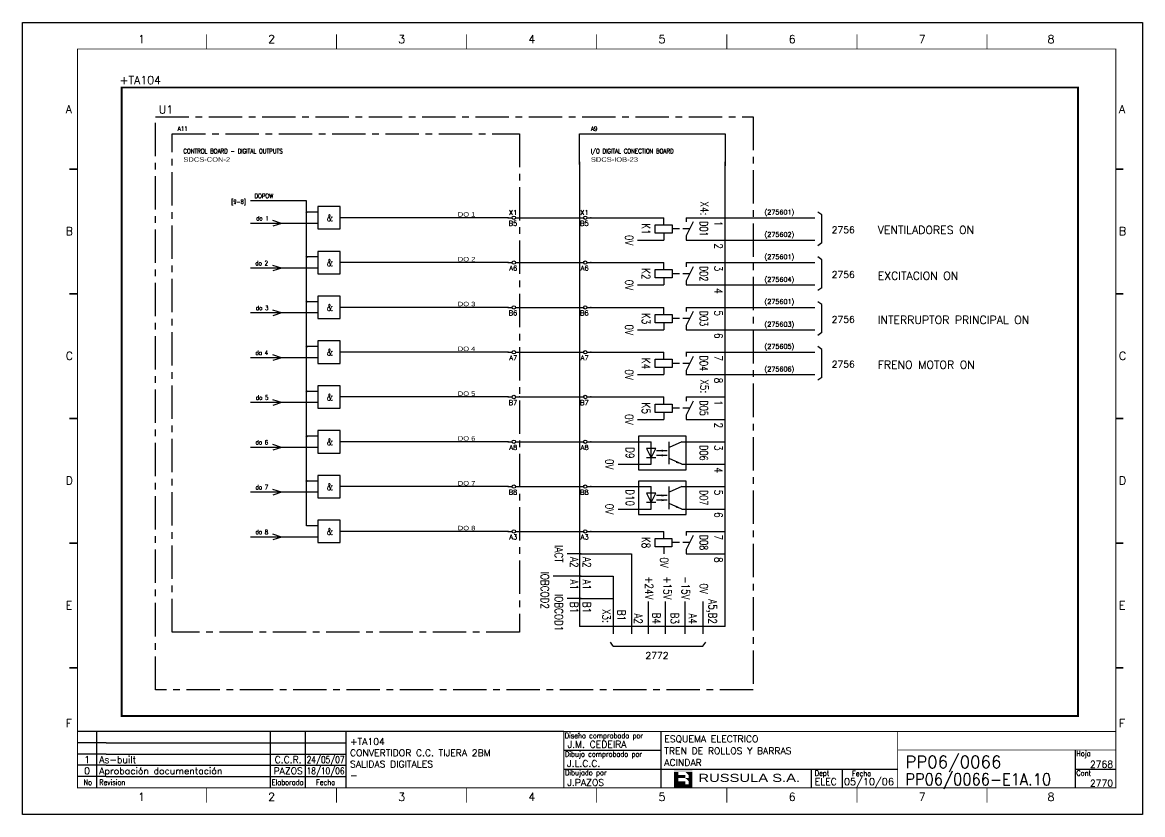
# Model space of a CAD drawing. Extents: x -25 to 1044, y -25744 to 292.
# Drawn here: x 457.7 to 877.7, y -22733.7 to -22436.7 of the extents above; entities that cross this region are included whole.
import ezdxf
from ezdxf.enums import TextEntityAlignment as Align

# ---------------------------------------------------------------- set-up
doc = ezdxf.new("R2010")
doc.units = 0
doc.header["$LTSCALE"] = 10
doc.header["$MEASUREMENT"] = 0
for name, pattern in [('CENTER', [2, 1.25, -0.25, 0.25, -0.25]), ('DASHDOT', [1, 0.5, -0.25, 0, -0.25]), ('HIDDEN', [0.375, 0.25, -0.125])]:
    doc.linetypes.add(name, pattern=pattern)
doc.layers.get('0').update_dxf_attribs({"linetype": 'CONTINUOUS'})
for name, color, linetype in [('1', 7, 'CONTINUOUS'), ('10', 5, 'CONTINUOUS'), ('2', 7, 'CONTINUOUS'), ('25', 3, 'CONTINUOUS'), ('25KT', 4, 'HIDDEN'), ('25PK', 4, 'CENTER'), ('35', 2, 'CONTINUOUS'), ('8', 1, 'CONTINUOUS'), ('9', 6, 'CONTINUOUS'), ('DIBUJO', 7, 'CONTINUOUS'), ('NODE', 7, 'CONTINUOUS')]:
    doc.layers.add(name, color=color, linetype=linetype)
doc.styles.add('ABBSTYLE', font='ROMANS.SHX', dxfattribs={"width": 0.8})
doc.styles.add('HELV', font='HELVBLD.SHX', dxfattribs={"width": 1.2})
doc.styles.add('HELVETICA', font='HELV.SHX')
doc.styles.add('LABEL', font='SIMPLEX', dxfattribs={"width": 0.8, "height": 4})
doc.styles.add('ROMANS', font='romans')
doc.styles.get("Standard").update_dxf_attribs({"font": 'simplex'})

# ---------------------------------------------------------------- blocks, each defined once
blk = doc.blocks.new('NOD', base_point=(237.5, 170))
at = {"layer": 'NODE'}
blk.add_point((237.5, 170), dxfattribs=at)
blk = doc.blocks.new('$$PLR12C')
for p, q in [((-2.5, 0), (-0.75, 0)), ((0.75, 0), (2.5, 0))]:
    blk.add_line(p, q)
at = {"layer": '2'}
blk.add_circle((0, 0), 0.75, dxfattribs=at)
for p in [(-2.5, 0), (2.5, 0)]:
    blk.add_blockref('NOD', p, dxfattribs=at)
at = {"layer": '8'}
blk.add_attdef('*A', text='', height=2.15, dxfattribs=at).set_placement((1.5, -3.575), align=Align.RIGHT)
at = {"layer": '9'}
blk.add_attdef('ID', text='', height=2.15, dxfattribs=at).set_placement((1.5, 1.25), align=Align.RIGHT)
blk = doc.blocks.new('newcajec')
at = {"layer": '1'}
for p, q in [((179.4, 20.85), (0.13, 20.85)), ((7, 20.85), (7, 0)), ((71, 20.85), (71, 0)), ((84, 20.85), (84, 0.09)), ((99, 20.85), (99, 0)), ((215.2, 20.8), (215.2, 0)), ((10.6, 16.64), (0, 16.64)), ((10.6, 16.64), (99, 16.64)), ((184.64, 20.18), (184.81, 20.01)), ((184.81, 20.01), (185.18, 20.25)), ((10.6, 12.48), (0, 12.48)), ((10.6, 12.48), (99, 12.48)), ((179.4, 13.87), (215.2, 13.87)), ((368, 14.06), (368, 0)), ((10.6, 8.32), (0, 8.32)), ((10.6, 8.32), (99, 8.32)), ((10.6, 4.16), (0, 4.16)), ((10.6, 4.16), (99, 4.16)), ((179.4, 6.93), (267.63, 6.93)), ((267.63, 6.93), (302.5, 6.93)), ((270.63, 6.91), (270.63, 0)), ((282.07, 6.93), (282.07, 0)), ((368, 6.93), (383, 6.93))]:
    blk.add_line(p, q, dxfattribs=at)
for points in [[(47.5, 272.5, 0.3, 0.3, 0), (47.5, 277.91, 0.3, 0.3, 0)], [(95.5, 272.5, 0.3, 0.3, 0), (95.5, 277.91, 0.3, 0.3, 0)], [(143.5, 272.5, 0.3, 0.3, 0), (143.5, 277.91, 0.3, 0.3, 0)], [(191.5, 272.5, 0.3, 0.3, 0), (191.5, 277.91, 0.3, 0.3, 0)], [(239.5, 272.5, 0.3, 0.3, 0), (239.5, 277.91, 0.3, 0.3, 0)], [(287.5, 272.5, 0.3, 0.3, 0), (287.5, 277.91, 0.3, 0.3, 0)], [(335.5, 272.5, 0.3, 0.3, 0), (335.5, 277.91, 0.3, 0.3, 0)], [(-2.99, 228.23, 0.6, 0.6, 0), (-0.18, 228.23, 0.6, 0.6, 0)], [(383.01, 228.23, 0.6, 0.6, 0), (385.82, 228.23, 0.6, 0.6, 0)], [(-2.99, 182.23, 0.6, 0.6, 0), (-0.18, 182.23, 0.6, 0.6, 0)], [(383.01, 182.23, 0.6, 0.6, 0), (385.82, 182.23, 0.6, 0.6, 0)], [(-2.99, 136.23, 0.6, 0.6, 0), (-0.18, 136.23, 0.6, 0.6, 0)], [(383.01, 136.23, 0.6, 0.6, 0), (385.82, 136.23, 0.6, 0.6, 0)], [(-2.99, 90.23, 0.6, 0.6, 0), (-0.18, 90.23, 0.6, 0.6, 0)], [(383.01, 90.23, 0.6, 0.6, 0), (385.82, 90.23, 0.6, 0.6, 0)], [(-2.99, 44.23, 0.6, 0.6, 0), (-0.18, 44.23, 0.6, 0.6, 0)], [(383.01, 44.23, 0.6, 0.6, 0), (385.82, 44.23, 0.6, 0.6, 0)], [(383, 20.8, 0.3, 0.3, 0), (179.4, 20.8, 0.3, 0.3, 0), (179.4, 0, 0.3, 0.3, 0)], [(302.5, 20.8, 0.3, 0.3, 0), (302.5, 0, 0.3, 0.3, 0)], [(302.5, 14, 0.3, 0.3, 0), (383, 14, 0.3, 0.3, 0)], [(47.5, -5.5, 0.3, 0.3, 0), (47.5, -0.09, 0.3, 0.3, 0)], [(95.5, -5.5, 0.3, 0.3, 0), (95.5, -0.09, 0.3, 0.3, 0)], [(143.5, -5.5, 0.3, 0.3, 0), (143.5, -0.09, 0.3, 0.3, 0)], [(191.5, -5.5, 0.3, 0.3, 0), (191.5, -0.09, 0.3, 0.3, 0)], [(239.5, -5.5, 0.3, 0.3, 0), (239.5, -0.09, 0.3, 0.3, 0)], [(287.5, -5.5, 0.3, 0.3, 0), (287.5, -0.09, 0.3, 0.3, 0)], [(335.5, -5.5, 0.3, 0.3, 0), (335.5, -0.09, 0.3, 0.3, 0)]]:
    blk.add_lwpolyline(points, format="xyseb", dxfattribs=at)
at = {"layer": '1', "const_width": 0.3}
blk.add_lwpolyline([(0, 0), (0, 272.5), (383, 272.5), (383, 0)], close=True, dxfattribs=at)
at = {"layer": '2', "color": 14}
for p, q in [((221.42, 4.69), (221.42, 5.81)), ((221.42, 2.47), (221.42, 3.58))]:
    blk.add_line(p, q, dxfattribs=at)
for points in [[(220.05, 5.81), (220.05, 6.92), (226.74, 5.81), (226.74, 6.92)], [(221.42, 2.47), (220.05, 2.47), (221.42, 5.81), (220.05, 5.81)], [(221.42, 4.69), (224.25, 4.69), (221.42, 3.58), (224.25, 3.58)], [(224.25, 5.81), (225.37, 5.81), (225.37, 4.69)], [(225.37, 5.81), (226.74, 5.81), (225.37, 1.35), (226.74, 1.35)], [(224.25, 0.24), (224.25, 2.47), (220.05, 0.24), (220.05, 2.47)], [(224.25, 3.58), (225.37, 3.58), (225.37, 2.47)], [(226.74, 1.35), (226.74, 0.24), (224.25, 1.35), (224.25, 0.24)]]:
    blk.add_solid(points, dxfattribs=at)
at = {"layer": '1', "style": 'ROMANS'}
for s, p in [('1', (22.29, 274.68)), ('2', (70.29, 274.68)), ('3', (118.29, 274.68)), ('4', (166.29, 274.68)), ('5', (214.29, 274.68)), ('6', (262.29, 274.68)), ('7', (310.29, 274.68)), ('8', (357.79, 274.68)), ('A', (-4.37, 248.84)), ('A', (384.13, 248.84)), ('B', (-4.37, 203.84)), ('B', (384.13, 203.84)), ('C', (-4.37, 157.84)), ('C', (384.13, 157.84)), ('D', (-4.37, 111.84)), ('D', (384.13, 111.84)), ('E', (-4.37, 65.84)), ('E', (384.13, 65.84)), ('F', (-4.37, 22.34)), ('F', (384.13, 22.34)), ('1', (22.29, -4.82)), ('2', (70.29, -4.82)), ('3', (118.29, -4.82)), ('4', (166.29, -4.82)), ('5', (214.29, -4.82)), ('6', (262.29, -4.82)), ('7', (310.29, -4.82)), ('8', (357.79, -4.82))]:
    blk.add_text(s, height=3, dxfattribs=at).set_placement(p)
at = {"layer": '1', "style": 'LABEL', "width": 0.8}
for s, p in [('Diseno comprobado por', (179.73, 18.27)), ('Dibujo comprobado por', (179.81, 11.47)), ('Hoja', (368.38, 11.66)), ('Dibujado por', (179.83, 4.64)), ('Fecha', (285.71, 4.3)), ('Cont', (368.43, 4.46)), ('No', (2.23, 1.05)), ('Revision', (8, 1.05))]:
    blk.add_text(s, height=2, dxfattribs=at).set_placement(p)
for s, p in [('Dept', (274.61, 4.44)), ('Elaborado', (77.5, 1.05)), ('Fecha', (91.5, 1.05))]:
    blk.add_text(s, height=2, dxfattribs=at).set_placement(p, align=Align.CENTER)
at = {"layer": '10', "style": 'ROMANS'}
for tag, p in [('REV41', (3.5, 18.74)), ('REV43', (77.7, 18.74)), ('REV31', (3.5, 14.58)), ('REV33', (77.7, 14.58)), ('REV21', (3.5, 10.42)), ('REV23', (77.7, 10.42)), ('REV11', (3.5, 6.27)), ('REV13', (77.7, 6.27))]:
    blk.add_attdef(tag, text='', height=2.5, dxfattribs=at).set_placement(p, align=Align.MIDDLE)
for tag, p, height in [('REV42', (8, 17.49), 2.5), ('SHEETNAME1', (100.5, 15.83), 2.5), ('DESIGNCHECK', (180.74, 14.83), 2.5), ('DOCUMENTTYPE', (216.43, 16.8), 2.5), ('NOTA', (305.32, 15.8), 3), ('REV32', (8, 13.33), 2.5), ('SHEETNAME2', (100.5, 11.67), 2.5), ('OBJECT', (216.43, 12.4), 2.5), ('REV22', (8, 9.17), 2.5), ('SHEETNAME3', (100.5, 7.51), 2.5), ('DRAWINGCHECK', (180.53, 7.71), 2.5), ('CUSTOMER', (216.43, 8.08), 2.5), ('ORDER', (305.32, 7.3), 4.5), ('REV12', (8, 5.01), 2.5), ('SHEETNAME4', (100.5, 3.35), 2.5), ('DOCUMENT_ID', (305.32, 0.93), 4.4), ('USER', (180.63, 0.71), 2.5), ('DEPARTMENT', (271.93, 1.05), 2.5)]:
    blk.add_attdef(tag, p, '', height=height, dxfattribs=at)
for tag, width, p, p2 in [('REV44', 1.221199, (84.53, 17.49), (98.48, 17.49)), ('REV34', 1.221199, (84.53, 13.33), (98.48, 13.33)), ('REV24', 1.221199, (84.53, 9.17), (98.48, 9.17)), ('REV14', 1.221199, (84.53, 5.01), (98.48, 5.01)), ('CREATED2', 7.039915, (282.71, 1.05), (301.14, 1.05))]:
    blk.add_attdef(tag, text='', height=2.5, dxfattribs=dict(at, width=width)).set_placement(p, p2, align=Align.FIT)
for tag, p in [('SHEET', (382, 7.43)), ('NEXTSHEET', (382, 0.5))]:
    blk.add_attdef(tag, text='', height=2.5, dxfattribs=at).set_placement(p, align=Align.RIGHT)
at = {"layer": 'DIBUJO', "color": 14, "style": 'HELVETICA', "width": 1.3}
blk.add_text('RUSSULA S.A.', height=3, dxfattribs=at).set_placement((229, 2.19))

msp = doc.modelspace()

# ---------------------------------------------------------------- linework, layer by layer
at = {"layer": '2', "color": 3}
for p, q in [((666.61, -22478.42), (721.21, -22478.42)), ((666.61, -22489.97), (666.61, -22478.42)), ((721.21, -22478.42), (721.21, -22490.5)), ((670.81, -22509.92), (698.11, -22509.92)), ((670.81, -22526.72), (698.11, -22526.72)), ((670.81, -22543.52), (698.11, -22543.52)), ((670.81, -22560.32), (698.11, -22560.32)), ((670.81, -22577.12), (698.11, -22577.12)), ((670.28, -22593.92), (693.38, -22593.92)), ((670.81, -22610.72), (693.38, -22610.72)), ((670.28, -22627.52), (698.11, -22627.52)), ((686.03, -22635.92), (686.03, -22665.85)), ((679.21, -22644.32), (679.21, -22665.85)), ((692.33, -22653.77), (692.33, -22665.85)), ((698.63, -22653.77), (698.63, -22665.85)), ((705.98, -22653.77), (705.98, -22665.85)), ((712.81, -22653.77), (712.81, -22665.85))]:
    msp.add_line(p, q, dxfattribs=at)
at = {"layer": '2', "color": 7}
for p, q in [((564.23, -22503.62), (543.23, -22503.62)), ((564.23, -22507.82), (564.23, -22503.62)), ((568.43, -22505.72), (568.43, -22514.12)), ((576.83, -22505.72), (568.43, -22505.72)), ((576.83, -22514.12), (576.83, -22505.72)), ((564.23, -22524.62), (564.23, -22507.82)), ((568.43, -22507.82), (564.23, -22507.82)), ((602.03, -22509.92), (576.83, -22509.92)), ((639.83, -22509.92), (602.03, -22509.92)), ((644.03, -22509.92), (666.61, -22509.92)), ((568.43, -22512.02), (543.23, -22512.02)), ((568.43, -22514.12), (576.83, -22514.12)), ((568.43, -22522.52), (568.43, -22530.92)), ((576.83, -22522.52), (568.43, -22522.52)), ((576.83, -22530.92), (576.83, -22522.52)), ((564.23, -22541.42), (564.23, -22524.62)), ((568.43, -22524.62), (564.23, -22524.62)), ((602.03, -22526.72), (576.83, -22526.72)), ((639.83, -22526.72), (602.03, -22526.72)), ((644.03, -22526.72), (666.61, -22526.72)), ((568.43, -22528.82), (543.23, -22528.82)), ((568.43, -22530.92), (576.83, -22530.92)), ((568.43, -22539.32), (568.43, -22547.72)), ((576.83, -22539.32), (568.43, -22539.32)), ((576.83, -22547.72), (576.83, -22539.32)), ((564.23, -22558.22), (564.23, -22541.42)), ((568.43, -22541.42), (564.23, -22541.42)), ((602.03, -22543.52), (576.83, -22543.52)), ((639.83, -22543.52), (602.03, -22543.52)), ((644.03, -22543.52), (666.61, -22543.52)), ((568.43, -22545.62), (543.23, -22545.62)), ((568.43, -22547.72), (576.83, -22547.72)), ((568.43, -22556.12), (568.43, -22564.52)), ((576.83, -22556.12), (568.43, -22556.12)), ((576.83, -22564.52), (576.83, -22556.12)), ((564.23, -22575.02), (564.23, -22558.22)), ((568.43, -22558.22), (564.23, -22558.22)), ((602.03, -22560.32), (576.83, -22560.32)), ((639.83, -22560.32), (602.03, -22560.32)), ((644.03, -22560.32), (666.61, -22560.32)), ((568.43, -22562.42), (543.23, -22562.42)), ((568.43, -22564.52), (576.83, -22564.52)), ((568.43, -22572.92), (568.43, -22581.32)), ((576.83, -22572.92), (568.43, -22572.92)), ((576.83, -22581.32), (576.83, -22572.92)), ((564.23, -22591.82), (564.23, -22575.02)), ((568.43, -22575.02), (564.23, -22575.02)), ((602.03, -22577.12), (576.83, -22577.12)), ((639.83, -22577.12), (602.03, -22577.12)), ((644.03, -22577.12), (667.66, -22577.12)), ((568.43, -22579.22), (543.23, -22579.22)), ((568.43, -22581.32), (576.83, -22581.32)), ((568.43, -22589.72), (568.43, -22598.12)), ((576.83, -22589.72), (568.43, -22589.72)), ((576.83, -22598.12), (576.83, -22589.72)), ((564.23, -22608.62), (564.23, -22591.82)), ((568.43, -22591.82), (564.23, -22591.82)), ((602.03, -22593.92), (576.83, -22593.92)), ((639.83, -22593.92), (602.03, -22593.92)), ((644.03, -22593.92), (666.61, -22593.92)), ((568.43, -22596.02), (543.23, -22596.02)), ((568.43, -22598.12), (576.83, -22598.12)), ((568.43, -22606.52), (568.43, -22614.92)), ((576.83, -22606.52), (568.43, -22606.52)), ((576.83, -22614.92), (576.83, -22606.52)), ((564.23, -22625.42), (564.23, -22608.62)), ((568.43, -22608.62), (564.23, -22608.62)), ((602.03, -22610.72), (576.83, -22610.72)), ((639.83, -22610.72), (602.03, -22610.72)), ((644.03, -22610.72), (667.13, -22610.72)), ((568.43, -22612.82), (543.23, -22612.82)), ((568.43, -22614.92), (576.83, -22614.92)), ((568.43, -22623.32), (568.43, -22631.72)), ((576.83, -22623.32), (568.43, -22623.32)), ((576.83, -22631.72), (576.83, -22623.32)), ((568.43, -22625.42), (564.23, -22625.42)), ((602.03, -22627.52), (576.83, -22627.52)), ((639.83, -22627.52), (602.03, -22627.52)), ((614.63, -22627.52), (602.03, -22627.52)), ((644.03, -22627.52), (666.61, -22627.52)), ((568.43, -22629.62), (543.23, -22629.62)), ((568.43, -22631.72), (576.83, -22631.72))]:
    msp.add_line(p, q, dxfattribs=at)
at = {"layer": '2', "color": 3, "linetype": 'DASHDOT'}
msp.add_lwpolyline([(494.93, -22461.1, 0.706, 0.706, 0), (853.45, -22461.1, 0.706, 0.706, 0), (853.45, -22696.72, 0.706, 0.706, 0), (494.93, -22696.72, 0.706, 0.706, 0), (494.93, -22461.1, 0.706, 0.706, 0)], format="xyseb", dxfattribs=at)
at = {"layer": '2', "color": 7}
for points in [[(564.02, -22507.82, 0.42, 0.42, 1), (564.44, -22507.82, 0.42, 0.42, 1)], [(564.02, -22524.62, 0.42, 0.42, 1), (564.44, -22524.62, 0.42, 0.42, 1)], [(564.02, -22541.42, 0.42, 0.42, 1), (564.44, -22541.42, 0.42, 0.42, 1)], [(564.02, -22558.22, 0.42, 0.42, 1), (564.44, -22558.22, 0.42, 0.42, 1)], [(564.02, -22575.02, 0.42, 0.42, 1), (564.44, -22575.02, 0.42, 0.42, 1)], [(564.02, -22591.82, 0.42, 0.42, 1), (564.44, -22591.82, 0.42, 0.42, 1)], [(564.02, -22608.62, 0.42, 0.42, 1), (564.44, -22608.62, 0.42, 0.42, 1)]]:
    msp.add_lwpolyline(points, format="xyseb", close=True, dxfattribs=at)
at = {"layer": '25'}
for p, q in [((666.61, -22488.92), (666.61, -22663.22)), ((721.21, -22663.22), (721.21, -22488.92)), ((698.11, -22512.55), (698.11, -22509.92)), ((706.51, -22509.92), (721.21, -22509.92)), ((706.51, -22509.92), (706.51, -22511.5)), ((709.13, -22511.5), (706.51, -22516.75)), ((757.43, -22508.87), (755.86, -22507.82)), ((757.43, -22519.37), (757.43, -22508.87)), ((694.96, -22512.55), (701.26, -22512.55)), ((694.96, -22515.7), (694.96, -22512.55)), ((701.26, -22515.7), (694.96, -22515.7)), ((698.11, -22515.7), (698.11, -22518.32)), ((701.26, -22512.55), (701.26, -22515.7)), ((688.32, -22518.32), (698.11, -22518.32)), ((706.51, -22516.75), (706.51, -22518.32)), ((706.51, -22518.32), (721.13, -22518.32)), ((757.43, -22519.37), (755.86, -22520.42)), ((698.11, -22529.35), (698.11, -22526.72)), ((706.51, -22526.72), (721.21, -22526.72)), ((706.51, -22526.72), (706.51, -22528.3)), ((709.13, -22528.3), (706.51, -22533.55)), ((757.43, -22525.67), (755.86, -22524.62)), ((757.43, -22536.17), (757.43, -22525.67)), ((694.96, -22532.5), (694.96, -22529.35)), ((694.96, -22529.35), (701.26, -22529.35)), ((701.26, -22532.5), (694.96, -22532.5)), ((698.11, -22532.5), (698.11, -22535.12)), ((701.26, -22529.35), (701.26, -22532.5)), ((688.32, -22535.12), (698.11, -22535.12)), ((706.51, -22533.55), (706.51, -22535.12)), ((706.51, -22535.12), (721.13, -22535.12)), ((757.43, -22536.17), (755.86, -22537.22)), ((698.11, -22546.15), (698.11, -22543.52)), ((706.51, -22543.52), (721.21, -22543.52)), ((706.51, -22543.52), (706.51, -22545.1)), ((709.13, -22545.1), (706.51, -22550.35)), ((757.43, -22542.47), (755.86, -22541.42)), ((757.43, -22552.97), (757.43, -22542.47)), ((694.96, -22546.15), (701.26, -22546.15)), ((694.96, -22549.3), (694.96, -22546.15)), ((701.26, -22549.3), (694.96, -22549.3)), ((698.11, -22549.3), (698.11, -22551.92)), ((701.26, -22546.15), (701.26, -22549.3)), ((688.32, -22551.92), (698.11, -22551.92)), ((706.51, -22550.35), (706.51, -22551.92)), ((706.51, -22551.92), (721.13, -22551.92)), ((757.43, -22552.97), (755.86, -22554.02)), ((698.11, -22562.95), (698.11, -22560.32)), ((706.43, -22560.32), (721.21, -22560.32)), ((706.51, -22560.32), (706.51, -22561.9)), ((709.13, -22561.9), (706.51, -22567.15)), ((757.43, -22559.27), (755.86, -22558.22)), ((757.43, -22569.77), (757.43, -22559.27)), ((694.96, -22566.1), (694.96, -22562.95)), ((694.96, -22562.95), (701.26, -22562.95)), ((701.26, -22566.1), (694.96, -22566.1)), ((698.11, -22566.1), (698.11, -22568.72)), ((701.26, -22562.95), (701.26, -22566.1)), ((688.32, -22568.72), (698.11, -22568.72)), ((706.43, -22568.72), (721.13, -22568.72)), ((706.51, -22567.15), (706.51, -22568.72)), ((757.43, -22569.77), (755.86, -22570.82)), ((698.11, -22579.75), (698.11, -22577.12)), ((706.51, -22577.12), (721.21, -22577.12)), ((706.51, -22577.12), (706.51, -22578.7)), ((709.13, -22578.7), (706.51, -22583.95)), ((694.96, -22579.75), (701.26, -22579.75)), ((694.96, -22582.9), (694.96, -22579.75)), ((701.26, -22582.9), (694.96, -22582.9)), ((698.11, -22582.9), (698.11, -22585.52)), ((701.26, -22579.75), (701.26, -22582.9)), ((688.32, -22585.52), (698.11, -22585.52)), ((706.51, -22583.95), (706.51, -22585.52)), ((706.51, -22585.52), (721.13, -22585.52)), ((706.51, -22591.82), (688.66, -22591.82)), ((688.66, -22591.82), (688.66, -22604.42)), ((693.38, -22602.32), (693.38, -22593.92)), ((700.14, -22602.32), (700.14, -22593.92)), ((704.93, -22593.92), (700.21, -22596.02)), ((704.93, -22593.92), (721.21, -22593.92)), ((706.51, -22604.42), (706.51, -22591.82)), ((691.63, -22596.37), (693.38, -22599.87)), ((695.13, -22596.37), (691.63, -22596.37)), ((695.13, -22599.87), (691.63, -22599.87)), ((693.38, -22599.87), (695.13, -22596.37)), ((699.4, -22597.25), (695.39, -22597.25)), ((699.4, -22599), (695.39, -22599)), ((681.04, -22602.32), (693.38, -22602.32)), ((704.93, -22602.32), (700.21, -22600.22)), ((704.93, -22602.32), (721.21, -22602.32)), ((688.66, -22604.42), (706.51, -22604.42)), ((706.51, -22608.62), (688.66, -22608.62)), ((688.66, -22608.62), (688.66, -22621.22)), ((693.38, -22619.12), (693.38, -22610.72)), ((700.14, -22619.12), (700.14, -22610.72)), ((704.93, -22610.72), (700.21, -22612.82)), ((704.93, -22610.72), (721.21, -22610.72)), ((706.51, -22621.22), (706.51, -22608.62)), ((691.63, -22613.17), (693.38, -22616.67)), ((695.13, -22613.17), (691.63, -22613.17)), ((695.13, -22616.67), (691.63, -22616.67)), ((693.38, -22616.67), (695.13, -22613.17)), ((699.4, -22614.05), (695.39, -22614.05)), ((699.4, -22615.8), (695.39, -22615.8)), ((681.04, -22619.12), (693.38, -22619.12)), ((704.93, -22619.12), (700.21, -22617.02)), ((704.93, -22619.12), (721.21, -22619.12)), ((688.66, -22621.22), (706.51, -22621.22)), ((698.11, -22630.15), (698.11, -22627.52)), ((706.51, -22627.52), (721.21, -22627.52)), ((706.51, -22627.52), (706.51, -22629.1)), ((709.13, -22629.1), (706.51, -22634.35)), ((694.96, -22633.3), (694.96, -22630.15)), ((694.96, -22630.15), (701.18, -22630.15)), ((701.18, -22633.3), (694.96, -22633.3)), ((698.11, -22633.3), (698.11, -22635.92)), ((701.18, -22630.15), (701.18, -22633.3)), ((667.13, -22635.92), (661.88, -22635.92)), ((666.61, -22635.92), (686.03, -22635.92)), ((706.51, -22634.35), (706.51, -22635.92)), ((706.51, -22635.92), (721.13, -22635.92)), ((667.13, -22644.32), (656.63, -22644.32)), ((666.61, -22644.32), (679.21, -22644.32)), ((667.13, -22652.72), (661.88, -22652.72)), ((666.61, -22652.72), (679.21, -22652.72)), ((721.21, -22663.22), (666.61, -22663.22)), ((679.21, -22670.57), (678.16, -22669)), ((679.21, -22670.57), (712.81, -22670.57)), ((712.81, -22670.57), (713.86, -22669))]:
    msp.add_line(p, q, dxfattribs=at)
for points in [[(697.37, -22597.64), (697.37, -22596.86), (699.4, -22597.25)], [(697.37, -22598.61), (697.37, -22599.39), (699.4, -22599)], [(702.63, -22601.79), (702.92, -22601.07), (704.93, -22602.32)], [(697.37, -22614.44), (697.37, -22613.66), (699.4, -22614.05)], [(697.37, -22615.41), (697.37, -22616.19), (699.4, -22615.8)], [(702.63, -22618.59), (702.92, -22617.87), (704.93, -22619.12)]]:
    msp.add_solid(points, dxfattribs=at)
at = {"layer": '25KT'}
for p, q in [((707.82, -22514.12), (701.26, -22514.12)), ((707.82, -22530.92), (701.26, -22530.92)), ((707.82, -22547.72), (701.26, -22547.72)), ((707.82, -22564.52), (701.26, -22564.52)), ((707.82, -22581.32), (701.26, -22581.32)), ((707.82, -22631.72), (701.18, -22631.72))]:
    msp.add_line(p, q, dxfattribs=at)
at = {"layer": '25PK'}
for p, q in [((507.53, -22472.12), (731.71, -22472.12)), ((507.53, -22686.85), (507.53, -22472.12)), ((731.71, -22472.12), (731.71, -22686.85)), ((513.83, -22665.32), (513.83, -22478.42)), ((513.83, -22478.42), (644.03, -22478.42)), ((644.03, -22478.42), (644.03, -22665.32)), ((644.03, -22665.32), (513.83, -22665.32)), ((731.71, -22686.85), (507.53, -22686.85))]:
    msp.add_line(p, q, dxfattribs=at)
at = {"layer": '35'}
for p, q in [((554.78, -22512.02), (551.63, -22510.97)), ((721.21, -22509.92), (754.81, -22509.92)), ((554.78, -22512.02), (551.63, -22513.07)), ((721.21, -22518.32), (754.81, -22518.32)), ((554.78, -22528.82), (551.63, -22527.77)), ((721.21, -22526.72), (754.81, -22526.72)), ((554.78, -22528.82), (551.63, -22529.87)), ((721.21, -22535.12), (754.81, -22535.12)), ((554.78, -22545.62), (551.63, -22544.57)), ((721.21, -22543.52), (754.81, -22543.52)), ((554.78, -22545.62), (551.63, -22546.67)), ((721.21, -22551.92), (754.81, -22551.92)), ((554.78, -22562.42), (551.63, -22561.37)), ((721.21, -22560.32), (754.81, -22560.32)), ((554.78, -22562.42), (551.63, -22563.47)), ((721.21, -22568.72), (754.81, -22568.72)), ((554.78, -22579.22), (551.63, -22578.17)), ((554.78, -22579.22), (551.63, -22580.27)), ((554.78, -22596.02), (551.63, -22594.97)), ((554.78, -22596.02), (551.63, -22597.07)), ((554.78, -22612.82), (551.63, -22611.77)), ((554.78, -22612.82), (551.63, -22613.87)), ((554.78, -22629.62), (551.63, -22628.57)), ((554.78, -22629.62), (551.63, -22630.67))]:
    msp.add_line(p, q, dxfattribs=at)
at = {"layer": 'DIBUJO'}
msp.add_lwpolyline([(457.67, -22436.68), (877.67, -22436.68), (877.67, -22733.68), (457.67, -22733.68), (457.67, -22436.68)], dxfattribs=at)

# ---------------------------------------------------------------- block references
at = {"layer": '2', "color": 7}
ref = msp.add_blockref('newcajec', (478.35, -22723.66), dxfattribs=dict(at, xscale=1.016442892079965, yscale=1.016442892079965, zscale=1.016442892079965))
ref.add_attrib('REV24', '24/05/07', dxfattribs={"layer": '10', "height": 2.541, "style": 'ROMANS', "width": 0.728168}).set_placement((564.26, -22714.34), (578.45, -22714.34), align=Align.FIT)
ref.add_attrib('SHEETNAME3', 'SALIDAS DIGITALES', (580.5, -22716.03), dxfattribs={"layer": '10', "height": 2.5411, "style": 'ROMANS'})
ref.add_attrib('SHEETNAME2', 'CONVERTIDOR C.C. TIJERA 2BM', (580.5, -22711.8), dxfattribs={"layer": '10', "height": 2.5411, "style": 'ROMANS'})
ref.add_attrib('SHEETNAME1', '+TA104', (580.5, -22707.58), dxfattribs={"layer": '10', "height": 2.541, "style": 'ROMANS'})
ref.add_attrib('USER', 'J.PAZOS', (661.95, -22722.94), dxfattribs={"layer": '10', "height": 2.541, "style": 'ROMANS'})
ref.add_attrib('DRAWINGCHECK', 'J.L.C.C.', (661.85, -22715.82), dxfattribs={"layer": '10', "height": 2.541, "style": 'ROMANS'})
ref.add_attrib('DESIGNCHECK', 'J.M. CEDEIRA', (662.06, -22708.59), dxfattribs={"layer": '10', "height": 2.5411, "style": 'ROMANS'})
ref.add_attrib('REV22', 'As-built', (486.48, -22714.34), dxfattribs={"layer": '10', "height": 2.541, "style": 'ROMANS'})
ref.add_attrib('REV12', 'Aprobación documentación', (486.48, -22718.56), dxfattribs={"layer": '10', "height": 2.5411, "style": 'ROMANS'})
ref.add_attrib('REV21', '1', dxfattribs={"layer": '10', "height": 2.54, "style": 'ROMANS'}).set_placement((481.91, -22713.07), align=Align.MIDDLE)
ref.add_attrib('REV11', '0', dxfattribs={"layer": '10', "height": 2.54, "style": 'ROMANS'}).set_placement((481.91, -22717.29), align=Align.MIDDLE)
ref.add_attrib('SHEETNAME4', '-', (580.5, -22720.26), dxfattribs={"layer": '10', "height": 2.54, "style": 'ROMANS'})
ref.add_attrib('REV14', '18/10/06', dxfattribs={"layer": '10', "height": 2.541, "style": 'ROMANS', "width": 0.728168}).set_placement((564.26, -22718.56), (578.45, -22718.56), align=Align.FIT)
ref.add_attrib('REV23', 'C.C.R.', dxfattribs={"layer": '10', "height": 2.541, "style": 'ROMANS'}).set_placement((557.33, -22713.07), align=Align.MIDDLE)
ref.add_attrib('REV13', 'PAZOS', dxfattribs={"layer": '10', "height": 2.541, "style": 'ROMANS'}).set_placement((557.33, -22717.29), align=Align.MIDDLE)
ref.add_attrib('DOCUMENT_ID', 'PP06/0066-E1A.10', (788.69, -22722.71), dxfattribs={"layer": '10', "height": 4.4723, "style": 'ROMANS', "width": 0.9})
ref.add_attrib('ORDER', 'PP06/0066', (788.69, -22716.24), dxfattribs={"layer": '10', "height": 4.574, "style": 'ROMANS'})
ref.add_attrib('CUSTOMER', 'ACINDAR', (698.34, -22715.44), dxfattribs={"layer": '10', "height": 2.541, "style": 'ROMANS'})
ref.add_attrib('OBJECT', 'TREN DE ROLLOS Y BARRAS', (698.34, -22711.05), dxfattribs={"layer": '10', "height": 2.5411, "style": 'ROMANS'})
ref.add_attrib('DOCUMENTTYPE', 'ESQUEMA ELECTRICO', (698.34, -22706.58), dxfattribs={"layer": '10', "height": 2.5411, "style": 'ROMANS'})
ref.add_attrib('CREATED2', '05/10/06', dxfattribs={"layer": '10', "height": 2.541, "style": 'ROMANS', "width": 0.961976}).set_placement((765.7, -22722.6), (784.45, -22722.6), align=Align.FIT)
ref.add_attrib('DEPARTMENT', 'ELEC', (754.75, -22722.6), dxfattribs={"layer": '10', "height": 2.541, "style": 'ROMANS'})
ref.add_attrib('NEXTSHEET', '2770', dxfattribs={"layer": '10', "height": 2.541, "style": 'ROMANS'}).set_placement((866.63, -22723.15), align=Align.RIGHT)
ref.add_attrib('SHEET', '2768', dxfattribs={"layer": '10', "height": 2.541, "style": 'ROMANS'}).set_placement((866.63, -22716.11), align=Align.RIGHT)
at = {"layer": '2', "color": 7, "xscale": 0.8400000000000318, "yscale": 0.8400000000000318, "zscale": 0.8400000000000318}
for p, values in [((641.93, -22509.92), {'ID': 'X1', '*A': 'B5'}), ((668.71, -22509.92), {'ID': 'X1', '*A': 'B5'}), ((641.93, -22526.72), {'*A': 'A6'}), ((668.71, -22526.72), {'*A': 'A6'}), ((641.93, -22543.52), {'*A': 'B6'}), ((668.71, -22543.52), {'*A': 'B6'}), ((641.93, -22560.32), {'*A': 'A7'}), ((668.71, -22560.32), {'*A': 'A7'}), ((641.93, -22577.12), {'*A': 'B7'}), ((668.71, -22577.12), {'*A': 'B7'}), ((641.93, -22593.92), {'*A': 'A8'}), ((668.71, -22593.92), {'*A': 'A8'}), ((641.93, -22610.72), {'*A': 'B8'}), ((668.71, -22610.72), {'*A': 'B8'}), ((641.93, -22627.52), {'*A': 'A3'}), ((668.71, -22627.52), {'*A': 'A3'})]:
    msp.add_blockref('$$PLR12C', p, dxfattribs=at).add_auto_attribs(values)

# ---------------------------------------------------------------- texts
at = {"layer": '2', "color": 6}
for s, height, p in [('+TA104', 3.024, (494.09, -22459.84)), ('U1', 3.024, (508.79, -22470.86)), ('(275601)', 1.764, (735.91, -22508.7)), ('(275602)', 1.764, (735.91, -22517.07)), ('(275601)', 1.764, (735.91, -22525.44)), ('(275604)', 1.764, (735.91, -22533.95)), ('(275601)', 1.764, (735.91, -22542.24)), ('(275603)', 1.764, (735.91, -22550.75)), ('(275605)', 1.764, (735.91, -22559.04)), ('(275606)', 1.764, (735.91, -22567.55))]:
    msp.add_text(s, height=height, dxfattribs=at).set_placement(p)
at = {"layer": '2', "color": 7, "style": 'ROMANS'}
for s, height, p in [('2756', 2.52, (761.11, -22515.7)), ('VENTILADORES ON', 3, (778.36, -22516)), ('2756', 2.52, (761.11, -22532.5)), ('EXCITACION ON', 3, (778.36, -22533.18)), ('2756', 2.52, (761.11, -22549.3)), ('INTERRUPTOR PRINCIPAL ON', 3, (778.36, -22549.72)), ('2756', 2.52, (761.11, -22566.1)), ('FRENO MOTOR ON', 3, (778.36, -22566.52)), ('2772', 2.52, (691.28, -22675.3))]:
    msp.add_text(s, height=height, dxfattribs=at).set_placement(p)
at = {"layer": '25'}
for s, height, style, width, p in [('A11', 1.68, 'ABBSTYLE', 0.8, (515.93, -22477.37)), ('A9', 1.68, 'ABBSTYLE', 0.8, (670.81, -22477.37)), ('CONTROL BOARD - DIGITAL OUTPUTS', 1.68, 'ABBSTYLE', 0.8, (518.03, -22485.77)), ('I/O DIGITAL CONECTION BOARD', 1.68, 'ABBSTYLE', 0.8, (670.81, -22485.77)), ('SDCS-CON-2', 1.68, 'HELV', 1.2, (518.03, -22488.92)), ('SDCS-IOB-23', 1.68, 'HELV', 1.2, (670.81, -22488.92)), ('[9-8]', 1.512, 'ABBSTYLE', 0.8, (536.01, -22504.67)), ('DOPOW', 1.68, 'ABBSTYLE', 0.8, (544.7, -22502.57)), ('DO 1', 1.68, 'HELV', 1.2, (620.93, -22509.5)), ('do 1', 1.68, 'ABBSTYLE', 0.8, (545.33, -22510.97)), ('&', 2.52, 'ABBSTYLE', 0.8, (571.82, -22511.21)), ('DO 2', 1.68, 'HELV', 1.2, (620.93, -22526.3)), ('do 2', 1.68, 'ABBSTYLE', 0.8, (545.03, -22527.77)), ('&', 2.52, 'ABBSTYLE', 0.8, (571.82, -22528.01)), ('DO 3', 1.68, 'HELV', 1.2, (620.93, -22543.1)), ('do 3', 1.68, 'ABBSTYLE', 0.8, (545.21, -22544.57)), ('&', 2.52, 'ABBSTYLE', 0.8, (571.82, -22544.81)), ('DO 4', 1.68, 'HELV', 1.2, (620.93, -22559.9)), ('do 4', 1.68, 'ABBSTYLE', 0.8, (545.09, -22561.37)), ('&', 2.52, 'ABBSTYLE', 0.8, (571.82, -22561.61)), ('DO 5', 1.68, 'HELV', 1.2, (620.93, -22576.7)), ('do 5', 1.68, 'ABBSTYLE', 0.8, (545.21, -22578.17)), ('&', 2.52, 'ABBSTYLE', 0.8, (571.82, -22578.41)), ('DO 6', 1.68, 'HELV', 1.2, (620.93, -22593.5)), ('do 6', 1.68, 'ABBSTYLE', 0.8, (545.09, -22594.97)), ('&', 2.52, 'ABBSTYLE', 0.8, (571.82, -22595.21)), ('DO 7', 1.68, 'HELV', 1.2, (620.93, -22610.3)), ('do 7', 1.68, 'ABBSTYLE', 0.8, (545.09, -22611.77)), ('&', 2.52, 'ABBSTYLE', 0.8, (571.82, -22612.01)), ('DO 8', 1.68, 'HELV', 1.2, (620.93, -22627.1)), ('do 8', 1.68, 'ABBSTYLE', 0.8, (545.09, -22628.57)), ('&', 2.52, 'ABBSTYLE', 0.8, (571.82, -22628.81))]:
    msp.add_text(s, height=height, dxfattribs=dict(at, style=style, width=width)).set_placement(p)
at = {"layer": '25', "style": 'ROMANS', "width": 0.8}
for s, p in [('X4:', (711.88, -22509.01)), ('X5:', (711.88, -22575.69)), ('+24V', (691.2, -22653.05)), ('+15V', (698.03, -22653.05)), ('-15V', (704.85, -22653.05)), ('0V', (711.68, -22650.95)), ('A5,B2', (714.97, -22662.19)), ('X3:', (675.13, -22661.79)), ('B1', (680.79, -22661.14)), ('A2', (687.09, -22662.19)), ('B4', (693.91, -22662.19)), ('B3', (700.74, -22662.19)), ('A4', (707.56, -22662.19))]:
    msp.add_text(s, height=3.024, rotation=270, dxfattribs=at).set_placement(p, align=Align.RIGHT)
at = {"layer": '25', "style": 'ROMANS'}
for s, width, p in [('DO1', 0.7, (711.64, -22514.08)), ('K1', 0.8, (689.98, -22514.12)), ('0V', 0.8, (683.68, -22518.32)), ('DO2', 0.7, (711.64, -22530.88)), ('K2', 0.8, (689.98, -22530.92)), ('0V', 0.8, (683.68, -22535.12)), ('DO3', 0.7, (711.64, -22547.68)), ('K3', 0.8, (689.98, -22547.72)), ('0V', 0.8, (683.68, -22551.92)), ('DO4', 0.7, (711.64, -22564.48)), ('K4', 0.8, (689.98, -22564.52)), ('0V', 0.8, (683.68, -22568.72)), ('DO5', 0.7, (711.64, -22581.28)), ('K5', 0.8, (689.98, -22581.32)), ('0V', 0.8, (683.68, -22585.52)), ('DO6', 0.7, (711.64, -22598.08)), ('D9', 0.8, (683.98, -22598.06)), ('D10', 0.8, (683.98, -22614.86)), ('DO7', 0.7, (711.64, -22614.88)), ('DO8', 0.7, (711.64, -22631.68)), ('IACT', 0.8, (657.32, -22635.92)), ('K8', 0.8, (689.98, -22631.72)), ('0V', 0.8, (696.77, -22639.19)), ('IOBCOD2', 0.8, (652.07, -22649.57)), ('IOBCOD1', 0.8, (657.32, -22657.97))]:
    msp.add_text(s, height=3.024, rotation=270, dxfattribs=dict(at, width=width)).set_placement(p, align=Align.CENTER)
at = {"layer": '25', "style": 'ROMANS', "width": 0.8}
for s, height, p in [('1', 3.02, (717.13, -22511.11)), ('2', 3.02, (717.13, -22519.51)), ('3', 3.02, (717.13, -22527.91)), ('4', 3.02, (717.13, -22536.31)), ('5', 3.02, (717.13, -22544.71)), ('6', 3.02, (717.13, -22553.11)), ('7', 3.02, (717.13, -22561.51)), ('8', 3.02, (717.13, -22569.91)), ('1', 3.02, (717.13, -22578.31)), ('2', 3.02, (717.13, -22586.71)), ('3', 3.02, (717.13, -22595.11)), ('4', 3.02, (717.13, -22603.51)), ('5', 3.02, (717.13, -22611.91)), ('6', 3.02, (717.13, -22620.31)), ('7', 3.02, (717.13, -22628.71)), ('A2', 3.024, (663.06, -22637.11)), ('A2', 3.024, (667.78, -22637.11)), ('8', 3.02, (717.13, -22637.11)), ('A1', 3.024, (663.06, -22645.51)), ('A1', 3.024, (667.78, -22645.51)), ('B1', 3.024, (663.06, -22653.91)), ('B1', 3.024, (667.78, -22653.91))]:
    msp.add_text(s, height=height, rotation=270, dxfattribs=at).set_placement(p)
at = {"layer": '25', "color": 3, "style": 'ROMANS', "width": 0.8}
for p in [(676.33, -22602.32), (676.33, -22619.12)]:
    msp.add_text('0V', height=3.024, rotation=270, dxfattribs=at).set_placement(p, align=Align.CENTER)

doc.saveas('drawing.dxf')
